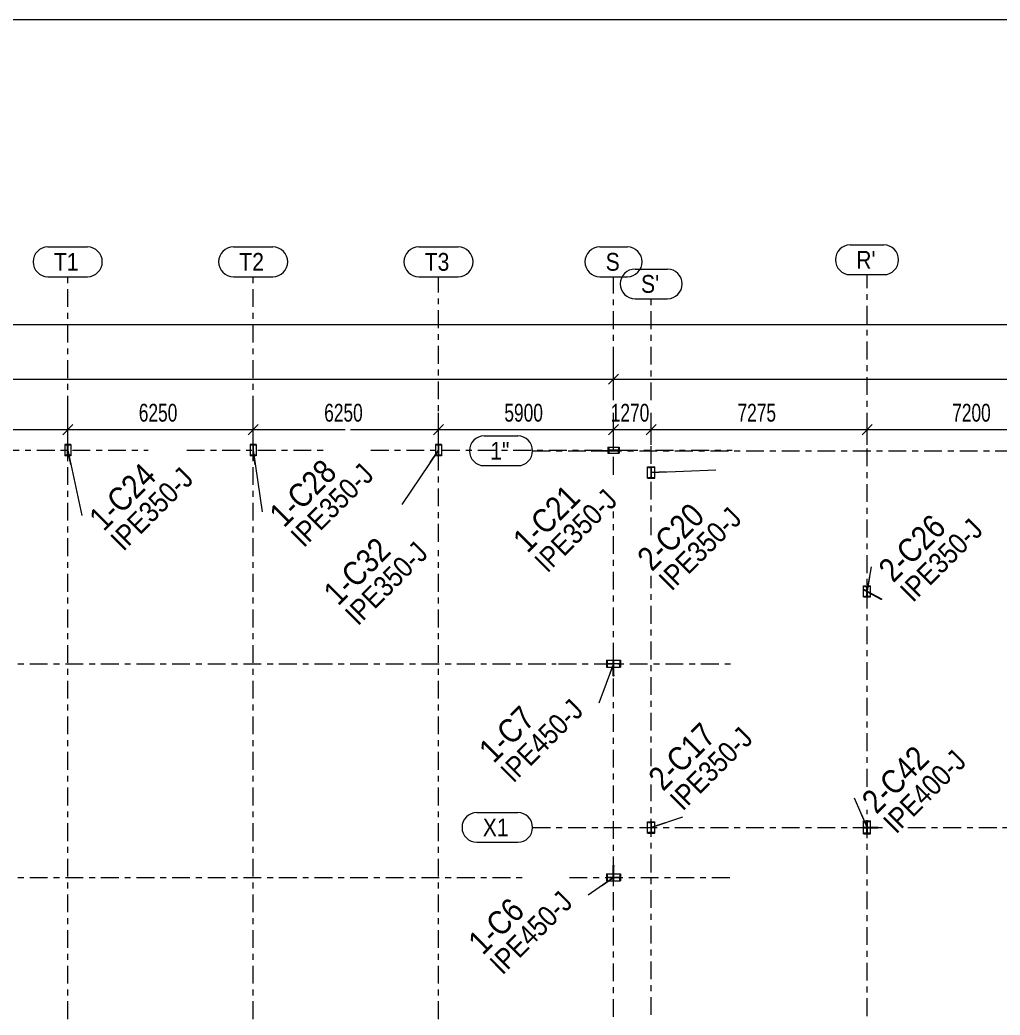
# Model space of a CAD drawing. Header units: millimetres. Extents: x -399 to 773, y -269 to 551.
# Drawn here: x -96.4 to 68.8, y 383.5 to 551.2 of the extents above; entities that cross this region are included whole.
import ezdxf

# ---------------------------------------------------------------- set-up
doc = ezdxf.new("R2010")
doc.units = ezdxf.units.MM
doc.linetypes.add('XKITLINE00', pattern=[0])
doc.linetypes.add('XKITLINE03', pattern=[6, 3, -1, 1, -1])
for name, color, linetype, lineweight in [('Dimensions', 7, 'Continuous', 0), ('DrawingSheet', 5, 'Continuous', 0), ('Part', 2, 'Continuous', 0), ('PartMark', 7, 'Continuous', 0), ('S-grid', 1, 'Continuous', 0)]:
    doc.layers.add(name, color=color, linetype=linetype, lineweight=lineweight)
doc.styles.add('ARIAL', font='ARIAL.TTF')
doc.styles.add('ARIAL_NARROW', font='ARIALN.TTF')

# ---------------------------------------------------------------- blocks, each defined once
blk = doc.blocks.new('*A18')
at = {"layer": 'Part'}
blk.add_hatch(color=3, dxfattribs=at).paths.add_polyline_path([(9.5625, 475.77), (9.5625, 475.825), (10.4375, 475.825), (10.4375, 475.77), (10.0175, 475.77), (10.0175, 474.13), (10.4375, 474.13), (10.4375, 474.075), (9.5625, 474.075), (9.5625, 474.13), (9.9825, 474.13), (9.9825, 475.77)], flags=17)
blk = doc.blocks.new('*A26')
at = {"layer": 'Part'}
blk.add_hatch(color=3, dxfattribs=at).paths.add_polyline_path([(48.17, 415.2), (48.24, 415.19), (48.26, 415.15), (48.24, 415.11), (48.17, 415.1), (48.11, 415.11), (48.09, 415.15), (48.11, 415.19)], flags=17)
blk = doc.blocks.new('*A28')
at = {"layer": 'Part'}
blk.add_hatch(color=3, dxfattribs=at).paths.add_polyline_path([(48.72, 453.68), (48.79, 453.65), (48.84, 453.6), (48.82, 453.56), (48.77, 453.56), (48.7, 453.59), (48.65, 453.64), (48.67, 453.68)], flags=17)
blk = doc.blocks.new('*A30')
at = {"layer": 'Part'}
blk.add_hatch(color=3, dxfattribs=at).paths.add_polyline_path([(45.875, 416.085), (45.875, 416.15), (46.875, 416.15), (46.875, 416.085), (46.395, 416.085), (46.395, 414.215), (46.875, 414.215), (46.875, 414.15), (45.875, 414.15), (45.875, 414.215), (46.355, 414.215), (46.355, 416.085)], flags=17)
blk = doc.blocks.new('*A33')
at = {"layer": 'Part'}
blk.add_hatch(color=3, dxfattribs=at).paths.add_polyline_path([(45.9375, 455.745), (45.9375, 455.8), (46.8125, 455.8), (46.8125, 455.745), (46.3925, 455.745), (46.3925, 454.105), (46.8125, 454.105), (46.8125, 454.05), (45.9375, 454.05), (45.9375, 454.105), (46.3575, 454.105), (46.3575, 455.745)], flags=17)
blk = doc.blocks.new('*A123')
at = {"layer": 'Part'}
blk.add_hatch(color=3, dxfattribs=at).paths.add_polyline_path([(-88.7875, 479.545), (-88.7875, 479.6), (-87.9125, 479.6), (-87.9125, 479.545), (-88.3325, 479.545), (-88.3325, 477.905), (-87.9125, 477.905), (-87.9125, 477.85), (-88.7875, 477.85), (-88.7875, 477.905), (-88.3675, 477.905), (-88.3675, 479.545)], flags=17)
blk = doc.blocks.new('*A124')
at = {"layer": 'Part'}
blk.add_hatch(color=3, dxfattribs=at).paths.add_polyline_path([(4.705, 406.7475), (4.705, 407.225), (4.775, 407.225), (4.775, 406.225), (4.705, 406.225), (4.705, 406.7025), (2.595, 406.7025), (2.595, 406.225), (2.525, 406.225), (2.525, 407.225), (2.595, 407.225), (2.595, 406.7475)], flags=17)
blk = doc.blocks.new('*A125')
at = {"layer": 'Part'}
blk.add_hatch(color=3, dxfattribs=at).paths.add_polyline_path([(4.705, 442.7475), (4.705, 443.225), (4.775, 443.225), (4.775, 442.225), (4.705, 442.225), (4.705, 442.7025), (2.595, 442.7025), (2.595, 442.225), (2.525, 442.225), (2.525, 443.225), (2.595, 443.225), (2.595, 442.7475)], flags=17)
blk = doc.blocks.new('*A126')
at = {"layer": 'Part'}
blk.add_hatch(color=3, dxfattribs=at).paths.add_polyline_path([(-57.5375, 479.545), (-57.5375, 479.6), (-56.6625, 479.6), (-56.6625, 479.545), (-57.0825, 479.545), (-57.0825, 477.905), (-56.6625, 477.905), (-56.6625, 477.85), (-57.5375, 477.85), (-57.5375, 477.905), (-57.1175, 477.905), (-57.1175, 479.545)], flags=17)
blk = doc.blocks.new('*A127')
at = {"layer": 'Part'}
blk.add_hatch(color=3, dxfattribs=at).paths.add_polyline_path([(-26.2875, 479.545), (-26.2875, 479.6), (-25.4125, 479.6), (-25.4125, 479.545), (-25.8325, 479.545), (-25.8325, 477.905), (-25.4125, 477.905), (-25.4125, 477.85), (-26.2875, 477.85), (-26.2875, 477.905), (-25.8675, 477.905), (-25.8675, 479.545)], flags=17)
blk = doc.blocks.new('*A128')
at = {"layer": 'Part'}
blk.add_hatch(color=3, dxfattribs=at).paths.add_polyline_path([(4.47, 478.7425), (4.47, 479.1625), (4.525, 479.1625), (4.525, 478.2875), (4.47, 478.2875), (4.47, 478.7075), (2.83, 478.7075), (2.83, 478.2875), (2.775, 478.2875), (2.775, 479.1625), (2.83, 479.1625), (2.83, 478.7425)], flags=17)
blk = doc.blocks.new('*A129')
at = {"layer": 'Part'}
blk.add_hatch(color=3, dxfattribs=at).paths.add_polyline_path([(3.65, 440.85), (3.69, 440.82), (3.7, 440.76), (3.69, 440.69), (3.65, 440.66), (3.61, 440.69), (3.6, 440.76), (3.61, 440.82)], flags=17)
blk = doc.blocks.new('*A130')
at = {"layer": 'Part'}
blk.add_hatch(color=3, dxfattribs=at).paths.add_polyline_path([(3.65, 408.79), (3.69, 408.76), (3.7, 408.69), (3.69, 408.63), (3.65, 408.6), (3.61, 408.63), (3.6, 408.69), (3.61, 408.76)], flags=17)
blk = doc.blocks.new('*A131')
at = {"layer": 'Part'}
blk.add_hatch(color=3, dxfattribs=at).paths.add_polyline_path([(9.5625, 415.97), (9.5625, 416.025), (10.4375, 416.025), (10.4375, 415.97), (10.0175, 415.97), (10.0175, 414.33), (10.4375, 414.33), (10.4375, 414.275), (9.5625, 414.275), (9.5625, 414.33), (9.9825, 414.33), (9.9825, 415.97)], flags=17)
blk = doc.blocks.new('*A202')
at = {"layer": 'DrawingSheet', "color": 5, "linetype": 'XKITLINE00', "lineweight": 0}
blk.add_line((773.1, 551.2), (-395.9, 551.2), dxfattribs=at)
blk = doc.blocks.new('*A205')
at = {"layer": 'S-grid', "color": 1, "linetype": 'XKITLINE03', "lineweight": 0}
blk.add_line((-10, 478.6), (673.7, 478.6), dxfattribs=at)
at = {"layer": 'S-grid', "color": 3, "style": 'ARIAL', "width": 0.85}
blk.add_text('1"', height=3, dxfattribs=at).set_placement((-17.14, 477.1))
blk = doc.blocks.new('*A206')
at = {"layer": 'S-grid', "color": 1, "linetype": 'XKITLINE03', "lineweight": 0}
for p, q in [((-10, 415.15), (49.34, 415.15)), ((53.23, 415.15), (85.34, 415.15))]:
    blk.add_line(p, q, dxfattribs=at)
at = {"layer": 'S-grid', "color": 3, "style": 'ARIAL', "width": 0.85}
blk.add_text('X1', height=3, dxfattribs=at).set_placement((-18.39, 413.65))
blk = doc.blocks.new('*A228')
at = {"layer": 'S-grid', "color": 1, "linetype": 'XKITLINE03', "lineweight": 0}
for p, q in [((46.38, 422.01), (46.38, 508.28)), ((46.38, 263.36), (46.38, 418.12))]:
    blk.add_line(p, q, dxfattribs=at)
at = {"layer": 'S-grid', "color": 3, "style": 'ARIAL', "width": 0.85}
blk.add_text("R'", height=3, dxfattribs=at).set_placement((44.55, 509.28))
blk = doc.blocks.new('*A229')
at = {"layer": 'S-grid', "color": 1, "linetype": 'XKITLINE03', "lineweight": 0}
for p, q in [((10, 487.12), (10, 504.22)), ((10, 464.38), (10, 482.92)), ((10, 425.47), (10, 457.56)), ((10, 383.58), (10, 422.4))]:
    blk.add_line(p, q, dxfattribs=at)
at = {"layer": 'S-grid', "color": 3, "style": 'ARIAL', "width": 0.85}
blk.add_text("S'", height=3, dxfattribs=at).set_placement((8.28, 505.22))
blk = doc.blocks.new('*A230')
at = {"layer": 'S-grid', "color": 1, "linetype": 'XKITLINE03', "lineweight": 0}
for p, q in [((3.65, 487.12), (3.65, 507.94)), ((3.65, 474.57), (3.65, 482.92)), ((3.65, 377.23), (3.65, 468.35))]:
    blk.add_line(p, q, dxfattribs=at)
at = {"layer": 'S-grid', "color": 3, "style": 'ARIAL', "width": 0.85}
blk.add_text('S', height=3, dxfattribs=at).set_placement((2.32, 508.94))
blk = doc.blocks.new('*A231')
at = {"layer": 'S-grid', "color": 1, "linetype": 'XKITLINE03', "lineweight": 0}
for p, q in [((-25.85, 463.28), (-25.85, 507.94)), ((-25.85, 16.86), (-25.85, 461.88))]:
    blk.add_line(p, q, dxfattribs=at)
at = {"layer": 'S-grid', "color": 3, "style": 'ARIAL', "width": 0.85}
blk.add_text('T3', height=3, dxfattribs=at).set_placement((-28.18, 508.94))
blk = doc.blocks.new('*A232')
at = {"layer": 'S-grid', "color": 1, "linetype": 'XKITLINE03', "lineweight": 0}
blk.add_line((-57.1, 16.86), (-57.1, 507.94), dxfattribs=at)
at = {"layer": 'S-grid', "color": 3, "style": 'ARIAL', "width": 0.85}
blk.add_text('T2', height=3, dxfattribs=at).set_placement((-59.43, 508.94))
blk = doc.blocks.new('*A233')
at = {"layer": 'S-grid', "color": 1, "linetype": 'XKITLINE03', "lineweight": 0}
blk.add_line((-88.35, 16.86), (-88.35, 507.94), dxfattribs=at)
at = {"layer": 'S-grid', "color": 3, "style": 'ARIAL', "width": 0.85}
blk.add_text('T1', height=3, dxfattribs=at).set_placement((-90.68, 508.94))
blk = doc.blocks.new('*A272')
at = {"layer": 'S-grid', "color": 1, "linetype": 'XKITLINE03', "lineweight": 0}
for p, q in [((-99.54, 478.73), (-74.8, 478.73)), ((-68.29, 478.73), (-45.04, 478.73)), ((-37.25, 478.73), (23.65, 478.73))]:
    blk.add_line(p, q, dxfattribs=at)
blk = doc.blocks.new('*A273')
at = {"layer": 'S-grid', "color": 1, "linetype": 'XKITLINE03', "lineweight": 0}
for p, q in [((-112.74, 442.73), (-6.04, 442.73)), ((-5.61, 442.73), (23.65, 442.73))]:
    blk.add_line(p, q, dxfattribs=at)
blk = doc.blocks.new('*A274')
at = {"layer": 'S-grid', "color": 1, "linetype": 'XKITLINE03', "lineweight": 0}
for p, q in [((-112.74, 406.73), (-11.5, 406.73)), ((-3.77, 406.73), (23.65, 406.73))]:
    blk.add_line(p, q, dxfattribs=at)
blk = doc.blocks.new('*A286')
at = {"layer": 'Part', "color": 2, "linetype": 'XKITLINE00', "lineweight": 0}
for p, q in [((9.4, 414.2), (9.4, 416.1)), ((9.4, 416.1), (10.6, 416.1)), ((10.6, 414.2), (10.6, 416.1)), ((9.4, 414.2), (10.6, 414.2))]:
    blk.add_line(p, q, dxfattribs=at)
blk = doc.blocks.new('*A287')
at = {"layer": 'Part', "color": 2, "linetype": 'XKITLINE00', "lineweight": 0}
for p, q in [((-56.6, 479.675), (-57.6, 479.675)), ((-57.6, 479.675), (-57.6, 477.775)), ((-56.6, 479.675), (-56.6, 477.775)), ((-56.6, 477.775), (-57.6, 477.775))]:
    blk.add_line(p, q, dxfattribs=at)
blk = doc.blocks.new('*A288')
at = {"layer": 'Part', "color": 2, "linetype": 'XKITLINE00', "lineweight": 0}
for p, q in [((-25.35, 479.675), (-26.35, 479.675)), ((-26.35, 479.675), (-26.35, 477.775)), ((-25.35, 479.675), (-25.35, 477.775)), ((-25.35, 477.775), (-26.35, 477.775))]:
    blk.add_line(p, q, dxfattribs=at)
blk = doc.blocks.new('*A289')
at = {"layer": 'Part', "color": 2, "linetype": 'XKITLINE00', "lineweight": 0}
for p, q in [((9.5625, 475.77), (9.5625, 475.825)), ((9.5625, 475.825), (10.4375, 475.825)), ((9.5625, 475.77), (9.9825, 475.77)), ((9.9825, 474.13), (9.9825, 475.77)), ((10.4375, 475.77), (10.0175, 475.77)), ((10.0175, 475.77), (10.0175, 474.13)), ((10.4375, 475.825), (10.4375, 475.77)), ((9.5625, 474.075), (9.5625, 474.13)), ((9.5625, 474.13), (9.9825, 474.13)), ((10.4375, 474.075), (9.5625, 474.075)), ((10.0175, 474.13), (10.4375, 474.13)), ((10.4375, 474.13), (10.4375, 474.075))]:
    blk.add_line(p, q, dxfattribs=at)
blk = doc.blocks.new('*A290')
at = {"layer": 'Part', "color": 2, "linetype": 'XKITLINE00', "lineweight": 0}
for p, q in [((2.45, 443.325), (2.45, 442.125)), ((2.45, 443.325), (4.85, 443.325)), ((4.85, 443.325), (4.85, 442.125)), ((2.45, 442.125), (3.6, 442.125)), ((3.7, 442.125), (4.85, 442.125))]:
    blk.add_line(p, q, dxfattribs=at)
blk = doc.blocks.new('*A291')
at = {"layer": 'Part', "color": 2, "linetype": 'XKITLINE00', "lineweight": 0}
for p, q in [((2.7, 479.225), (2.7, 478.225)), ((2.7, 479.225), (4.6, 479.225)), ((2.7, 478.225), (4.6, 478.225)), ((4.6, 479.225), (4.6, 478.225))]:
    blk.add_line(p, q, dxfattribs=at)
blk = doc.blocks.new('*A292')
at = {"layer": 'Part', "color": 2, "linetype": 'XKITLINE00', "lineweight": 0}
for p, q in [((9.4, 474), (9.4, 475.9)), ((9.4, 475.9), (10.6, 475.9)), ((10.6, 474), (10.6, 475.9)), ((9.4, 474), (10.6, 474))]:
    blk.add_line(p, q, dxfattribs=at)
blk = doc.blocks.new('*A305')
at = {"layer": 'Part', "color": 2, "linetype": 'XKITLINE00', "lineweight": 0}
for p, q in [((45.86, 415.19), (45.85, 415.15)), ((45.85, 415.15), (45.86, 415.11)), ((45.88, 415.2), (45.86, 415.19)), ((45.86, 415.11), (45.88, 415.1)), ((45.88, 415.2), (46.35, 415.2)), ((45.88, 415.1), (46.35, 415.1)), ((46.39, 415.2), (48.17, 415.2)), ((46.39, 415.1), (48.17, 415.1)), ((48.09, 415.15), (48.11, 415.19)), ((48.11, 415.11), (48.09, 415.15)), ((48.11, 415.19), (48.17, 415.2)), ((48.17, 415.1), (48.11, 415.11)), ((48.17, 415.2), (48.24, 415.19)), ((48.24, 415.11), (48.17, 415.1)), ((48.24, 415.19), (48.26, 415.15)), ((48.26, 415.15), (48.24, 415.11))]:
    blk.add_line(p, q, dxfattribs=at)
blk = doc.blocks.new('*A307')
at = {"layer": 'Part', "color": 2, "linetype": 'XKITLINE00', "lineweight": 0}
for p, q in [((45.9, 455.2), (45.89, 455.17)), ((45.89, 455.17), (45.89, 455.14)), ((45.89, 455.14), (46.36, 454.88)), ((45.93, 455.22), (45.9, 455.2)), ((45.94, 455.22), (45.93, 455.22)), ((45.94, 455.22), (46.36, 454.99)), ((46.39, 454.97), (48.79, 453.65)), ((46.39, 454.86), (48.7, 453.59)), ((48.65, 453.64), (48.67, 453.68)), ((48.7, 453.59), (48.65, 453.64)), ((48.67, 453.68), (48.72, 453.68)), ((48.77, 453.56), (48.7, 453.59)), ((48.72, 453.68), (48.79, 453.65)), ((48.82, 453.56), (48.77, 453.56)), ((48.79, 453.65), (48.84, 453.6)), ((48.84, 453.6), (48.82, 453.56))]:
    blk.add_line(p, q, dxfattribs=at)
blk = doc.blocks.new('*A309')
at = {"layer": 'Part', "color": 2, "linetype": 'XKITLINE00', "lineweight": 0}
for p, q in [((45.875, 416.085), (45.875, 416.15)), ((45.875, 416.15), (46.875, 416.15)), ((45.875, 416.085), (46.355, 416.085)), ((46.355, 414.215), (46.355, 416.085)), ((46.875, 416.085), (46.395, 416.085)), ((46.395, 416.085), (46.395, 414.215)), ((46.875, 416.15), (46.875, 416.085)), ((45.875, 414.15), (45.875, 414.215)), ((45.875, 414.215), (46.355, 414.215)), ((46.875, 414.15), (45.875, 414.15)), ((46.395, 414.215), (46.875, 414.215)), ((46.875, 414.215), (46.875, 414.15))]:
    blk.add_line(p, q, dxfattribs=at)
blk = doc.blocks.new('*A310')
at = {"layer": 'Part', "color": 2, "linetype": 'XKITLINE00', "lineweight": 0}
for p, q in [((45.775, 414.05), (45.775, 416.25)), ((45.775, 416.25), (46.975, 416.25)), ((46.975, 415.2), (46.975, 416.25)), ((46.975, 414.05), (46.975, 415.1)), ((45.775, 414.05), (46.975, 414.05))]:
    blk.add_line(p, q, dxfattribs=at)
blk = doc.blocks.new('*A315')
at = {"layer": 'Part', "color": 2, "linetype": 'XKITLINE00', "lineweight": 0}
for p, q in [((45.9375, 455.745), (45.9375, 455.8)), ((45.9375, 455.8), (46.8125, 455.8)), ((45.9375, 455.745), (46.3575, 455.745)), ((46.3575, 454.105), (46.3575, 455.745)), ((46.8125, 455.745), (46.3925, 455.745)), ((46.3925, 455.745), (46.3925, 454.105)), ((46.8125, 455.8), (46.8125, 455.745)), ((45.9375, 454.05), (45.9375, 454.105)), ((45.9375, 454.105), (46.3575, 454.105)), ((46.8125, 454.05), (45.9375, 454.05)), ((46.3925, 454.105), (46.8125, 454.105)), ((46.8125, 454.105), (46.8125, 454.05))]:
    blk.add_line(p, q, dxfattribs=at)
blk = doc.blocks.new('*A316')
at = {"layer": 'Part', "color": 2, "linetype": 'XKITLINE00', "lineweight": 0}
for p, q in [((45.77, 453.98), (45.77, 455.88)), ((45.77, 455.88), (46.98, 455.88)), ((46.98, 454.65), (46.98, 455.88)), ((46.98, 453.98), (46.98, 454.54)), ((45.77, 453.98), (46.98, 453.98))]:
    blk.add_line(p, q, dxfattribs=at)
blk = doc.blocks.new('*A486')
at = {"layer": 'Part', "color": 2, "linetype": 'XKITLINE00', "lineweight": 0}
for p, q in [((-88.7875, 479.545), (-88.7875, 479.6)), ((-88.7875, 479.6), (-87.9125, 479.6)), ((-88.3675, 479.545), (-88.7875, 479.545)), ((-88.3675, 477.905), (-88.3675, 479.545)), ((-87.9125, 479.545), (-88.3325, 479.545)), ((-88.3325, 479.545), (-88.3325, 477.905)), ((-87.9125, 479.6), (-87.9125, 479.545)), ((-88.7875, 477.85), (-88.7875, 477.905)), ((-88.7875, 477.905), (-88.3675, 477.905)), ((-88.3325, 477.905), (-87.9125, 477.905)), ((-87.9125, 477.905), (-87.9125, 477.85)), ((-87.9125, 477.85), (-88.7875, 477.85))]:
    blk.add_line(p, q, dxfattribs=at)
blk = doc.blocks.new('*A487')
at = {"layer": 'Part', "color": 2, "linetype": 'XKITLINE00', "lineweight": 0}
for p, q in [((-87.85, 479.675), (-88.85, 479.675)), ((-88.85, 479.675), (-88.85, 477.775)), ((-87.85, 479.675), (-87.85, 477.775)), ((-87.85, 477.775), (-88.85, 477.775))]:
    blk.add_line(p, q, dxfattribs=at)
blk = doc.blocks.new('*A488')
at = {"layer": 'Part', "color": 2, "linetype": 'XKITLINE00', "lineweight": 0}
for p, q in [((2.525, 406.225), (2.525, 407.225)), ((2.525, 407.225), (2.595, 407.225)), ((2.595, 406.225), (2.525, 406.225)), ((2.595, 407.225), (2.595, 406.7475)), ((2.595, 406.7475), (4.705, 406.7475)), ((4.705, 406.7025), (2.595, 406.7025)), ((2.595, 406.7025), (2.595, 406.225)), ((4.775, 407.225), (4.705, 407.225)), ((4.705, 407.225), (4.705, 406.7475)), ((4.705, 406.225), (4.705, 406.7025)), ((4.775, 406.225), (4.705, 406.225)), ((4.775, 407.225), (4.775, 406.225))]:
    blk.add_line(p, q, dxfattribs=at)
blk = doc.blocks.new('*A489')
at = {"layer": 'Part', "color": 2, "linetype": 'XKITLINE00', "lineweight": 0}
for p, q in [((2.525, 442.225), (2.525, 443.225)), ((2.525, 443.225), (2.595, 443.225)), ((2.595, 443.225), (2.595, 442.7475)), ((2.595, 442.7475), (4.705, 442.7475)), ((4.705, 442.7025), (2.595, 442.7025)), ((2.595, 442.7025), (2.595, 442.225)), ((4.775, 443.225), (4.705, 443.225)), ((4.705, 443.225), (4.705, 442.7475)), ((4.705, 442.225), (4.705, 442.7025)), ((4.775, 443.225), (4.775, 442.225)), ((2.595, 442.225), (2.525, 442.225)), ((4.775, 442.225), (4.705, 442.225))]:
    blk.add_line(p, q, dxfattribs=at)
blk = doc.blocks.new('*A490')
at = {"layer": 'Part', "color": 2, "linetype": 'XKITLINE00', "lineweight": 0}
for p, q in [((-57.5375, 479.545), (-57.5375, 479.6)), ((-57.5375, 479.6), (-56.6625, 479.6)), ((-57.1175, 479.545), (-57.5375, 479.545)), ((-57.1175, 477.905), (-57.1175, 479.545)), ((-56.6625, 479.545), (-57.0825, 479.545)), ((-57.0825, 479.545), (-57.0825, 477.905)), ((-56.6625, 479.6), (-56.6625, 479.545)), ((-57.5375, 477.85), (-57.5375, 477.905)), ((-57.5375, 477.905), (-57.1175, 477.905)), ((-57.0825, 477.905), (-56.6625, 477.905)), ((-56.6625, 477.905), (-56.6625, 477.85)), ((-56.6625, 477.85), (-57.5375, 477.85))]:
    blk.add_line(p, q, dxfattribs=at)
blk = doc.blocks.new('*A491')
at = {"layer": 'Part', "color": 2, "linetype": 'XKITLINE00', "lineweight": 0}
for p, q in [((-26.2875, 479.545), (-26.2875, 479.6)), ((-26.2875, 479.6), (-25.4125, 479.6)), ((-25.8675, 479.545), (-26.2875, 479.545)), ((-25.8675, 477.905), (-25.8675, 479.545)), ((-25.4125, 479.545), (-25.8325, 479.545)), ((-25.8325, 479.545), (-25.8325, 477.905)), ((-25.4125, 479.6), (-25.4125, 479.545)), ((-26.2875, 477.85), (-26.2875, 477.905)), ((-26.2875, 477.905), (-25.8675, 477.905)), ((-25.8325, 477.905), (-25.4125, 477.905)), ((-25.4125, 477.905), (-25.4125, 477.85)), ((-25.4125, 477.85), (-26.2875, 477.85))]:
    blk.add_line(p, q, dxfattribs=at)
blk = doc.blocks.new('*A492')
at = {"layer": 'Part', "color": 2, "linetype": 'XKITLINE00', "lineweight": 0}
for p, q in [((2.775, 478.2875), (2.775, 479.1625)), ((2.775, 479.1625), (2.83, 479.1625)), ((2.83, 478.2875), (2.775, 478.2875)), ((2.83, 479.1625), (2.83, 478.7425)), ((2.83, 478.7425), (4.47, 478.7425)), ((4.47, 478.7075), (2.83, 478.7075)), ((2.83, 478.7075), (2.83, 478.2875)), ((4.525, 479.1625), (4.47, 479.1625)), ((4.47, 479.1625), (4.47, 478.7425)), ((4.47, 478.2875), (4.47, 478.7075)), ((4.525, 478.2875), (4.47, 478.2875)), ((4.525, 479.1625), (4.525, 478.2875))]:
    blk.add_line(p, q, dxfattribs=at)
blk = doc.blocks.new('*A493')
at = {"layer": 'Part', "color": 2, "linetype": 'XKITLINE00', "lineweight": 0}
for p, q in [((3.61, 443.25), (3.6, 443.23)), ((3.6, 442.75), (3.6, 443.23)), ((3.6, 440.76), (3.6, 442.7)), ((3.65, 443.26), (3.61, 443.25)), ((3.69, 443.25), (3.65, 443.26)), ((3.7, 443.23), (3.69, 443.25)), ((3.7, 442.75), (3.7, 443.23)), ((3.7, 440.76), (3.7, 442.7)), ((3.6, 440.76), (3.61, 440.82)), ((3.61, 440.69), (3.6, 440.76)), ((3.61, 440.82), (3.65, 440.85)), ((3.65, 440.66), (3.61, 440.69)), ((3.65, 440.85), (3.69, 440.82)), ((3.69, 440.69), (3.65, 440.66)), ((3.69, 440.82), (3.7, 440.76)), ((3.7, 440.76), (3.69, 440.69))]:
    blk.add_line(p, q, dxfattribs=at)
blk = doc.blocks.new('*A494')
at = {"layer": 'Part', "color": 2, "linetype": 'XKITLINE00', "lineweight": 0}
for p, q in [((3.6, 408.69), (3.61, 408.76)), ((3.61, 408.63), (3.6, 408.69)), ((3.6, 406.75), (3.6, 408.69)), ((3.61, 408.76), (3.65, 408.79)), ((3.65, 408.6), (3.61, 408.63)), ((3.65, 408.79), (3.69, 408.76)), ((3.69, 408.63), (3.65, 408.6)), ((3.69, 408.76), (3.7, 408.69)), ((3.7, 408.69), (3.69, 408.63)), ((3.7, 406.75), (3.7, 408.69)), ((3.6, 406.22), (3.6, 406.7)), ((3.6, 406.22), (3.61, 406.2)), ((3.61, 406.2), (3.65, 406.19)), ((3.65, 406.19), (3.69, 406.2)), ((3.69, 406.2), (3.7, 406.22)), ((3.7, 406.22), (3.7, 406.7))]:
    blk.add_line(p, q, dxfattribs=at)
blk = doc.blocks.new('*A495')
at = {"layer": 'Part', "color": 2, "linetype": 'XKITLINE00', "lineweight": 0}
for p, q in [((9.5625, 415.97), (9.5625, 416.025)), ((9.5625, 416.025), (10.4375, 416.025)), ((9.5625, 415.97), (9.9825, 415.97)), ((9.9825, 414.33), (9.9825, 415.97)), ((10.4375, 415.97), (10.0175, 415.97)), ((10.0175, 415.97), (10.0175, 414.33)), ((10.4375, 416.025), (10.4375, 415.97)), ((9.5625, 414.275), (9.5625, 414.33)), ((9.5625, 414.33), (9.9825, 414.33)), ((10.4375, 414.275), (9.5625, 414.275)), ((10.0175, 414.33), (10.4375, 414.33)), ((10.4375, 414.33), (10.4375, 414.275))]:
    blk.add_line(p, q, dxfattribs=at)
blk = doc.blocks.new('*A496')
at = {"layer": 'Part', "color": 2, "linetype": 'XKITLINE00', "lineweight": 0}
for p, q in [((2.45, 407.325), (2.45, 406.125)), ((2.45, 407.325), (3.6, 407.325)), ((2.45, 406.125), (4.85, 406.125)), ((3.7, 407.325), (4.85, 407.325)), ((4.85, 407.325), (4.85, 406.125))]:
    blk.add_line(p, q, dxfattribs=at)
blk = doc.blocks.new('*A505')
at = {"layer": 'S-grid', "color": 1, "linetype": 'XKITLINE00', "lineweight": 0}
for p, q in [((-18.14, 481.1), (-12.5, 481.1)), ((-18.14, 476.1), (-12.5, 476.1))]:
    blk.add_line(p, q, dxfattribs=at)
for centre, start, end in [((-18.14, 478.6), 90, 270), ((-12.5, 478.6), 270, 90)]:
    blk.add_arc(centre, 2.5, start, end, dxfattribs=at)
blk = doc.blocks.new('*A506')
at = {"layer": 'S-grid', "color": 1, "linetype": 'XKITLINE00', "lineweight": 0}
for p, q in [((-19.39, 417.65), (-12.5, 417.65)), ((-19.39, 412.65), (-12.5, 412.65))]:
    blk.add_line(p, q, dxfattribs=at)
for centre, start, end in [((-19.39, 415.15), 90, 270), ((-12.5, 415.15), 270, 90)]:
    blk.add_arc(centre, 2.5, start, end, dxfattribs=at)
blk = doc.blocks.new('*A510')
at = {"layer": 'S-grid', "color": 1, "linetype": 'XKITLINE00', "lineweight": 0}
for p, q in [((43.55, 513.28), (49.2, 513.28)), ((43.55, 508.28), (49.2, 508.28))]:
    blk.add_line(p, q, dxfattribs=at)
for centre, start, end in [((43.55, 510.78), 90, 270), ((49.2, 510.78), 270, 90)]:
    blk.add_arc(centre, 2.5, start, end, dxfattribs=at)
blk = doc.blocks.new('*A511')
at = {"layer": 'S-grid', "color": 1, "linetype": 'XKITLINE00', "lineweight": 0}
for p, q in [((7.28, 509.22), (12.72, 509.22)), ((7.28, 504.22), (12.72, 504.22))]:
    blk.add_line(p, q, dxfattribs=at)
for centre, start, end in [((7.28, 506.72), 90, 270), ((12.72, 506.72), 270, 90)]:
    blk.add_arc(centre, 2.5, start, end, dxfattribs=at)
blk = doc.blocks.new('*A512')
at = {"layer": 'S-grid', "color": 1, "linetype": 'XKITLINE00', "lineweight": 0}
for p, q in [((1.32, 512.94), (5.98, 512.94)), ((1.32, 507.94), (5.98, 507.94))]:
    blk.add_line(p, q, dxfattribs=at)
for centre, start, end in [((1.32, 510.44), 90, 270), ((5.98, 510.44), 270, 90)]:
    blk.add_arc(centre, 2.5, start, end, dxfattribs=at)
blk = doc.blocks.new('*A513')
at = {"layer": 'S-grid', "color": 1, "linetype": 'XKITLINE00', "lineweight": 0}
for p, q in [((-29.18, 512.94), (-22.52, 512.94)), ((-29.18, 507.94), (-22.52, 507.94))]:
    blk.add_line(p, q, dxfattribs=at)
for centre, start, end in [((-29.18, 510.44), 90, 270), ((-22.52, 510.44), 270, 90)]:
    blk.add_arc(centre, 2.5, start, end, dxfattribs=at)
blk = doc.blocks.new('*A514')
at = {"layer": 'S-grid', "color": 1, "linetype": 'XKITLINE00', "lineweight": 0}
for p, q in [((-60.43, 512.94), (-53.77, 512.94)), ((-60.43, 507.94), (-53.77, 507.94))]:
    blk.add_line(p, q, dxfattribs=at)
for centre, start, end in [((-60.43, 510.44), 90, 270), ((-53.77, 510.44), 270, 90)]:
    blk.add_arc(centre, 2.5, start, end, dxfattribs=at)
blk = doc.blocks.new('*A515')
at = {"layer": 'S-grid', "color": 1, "linetype": 'XKITLINE00', "lineweight": 0}
for p, q in [((-91.68, 512.94), (-85.02, 512.94)), ((-91.68, 507.94), (-85.02, 507.94))]:
    blk.add_line(p, q, dxfattribs=at)
for centre, start, end in [((-91.68, 510.44), 90, 270), ((-85.02, 510.44), 270, 90)]:
    blk.add_arc(centre, 2.5, start, end, dxfattribs=at)
blk = doc.blocks.new('*A639')
at = {"layer": 'Dimensions', "color": 7, "linetype": 'XKITLINE00', "lineweight": 0}
blk.add_line((-292.85, 499.86), (653.7, 499.86), dxfattribs=at)
blk = doc.blocks.new('*A641')
at = {"layer": 'Dimensions', "color": 7, "linetype": 'XKITLINE00', "lineweight": 0}
for p, q in [((3.65, 487.12), (3.65, 493.52)), ((4.5, 491.52), (2.8, 489.83)), ((-242.85, 490.67), (3.65, 490.67)), ((3.65, 479.73), (3.65, 482.92))]:
    blk.add_line(p, q, dxfattribs=at)
at = {"layer": 'Dimensions', "color": 3}
blk.add_point((3.65, 490.67), dxfattribs=at)
blk = doc.blocks.new('*A642')
at = {"layer": 'Dimensions', "color": 7, "linetype": 'XKITLINE00', "lineweight": 0}
for p, q in [((3.65, 487.12), (3.65, 493.52)), ((4.5, 491.52), (2.8, 489.83)), ((3.65, 490.67), (653.7, 490.67)), ((3.65, 479.73), (3.65, 482.92))]:
    blk.add_line(p, q, dxfattribs=at)
at = {"layer": 'Dimensions', "color": 3}
blk.add_point((3.65, 490.67), dxfattribs=at)
blk = doc.blocks.new('*A648')
at = {"layer": 'Dimensions', "color": 7, "linetype": 'XKITLINE00', "lineweight": 0}
for p, q in [((-119.6, 479.73), (-119.6, 485.02)), ((-88.35, 479.73), (-88.35, 485.02)), ((-118.75, 483.02), (-120.45, 481.32)), ((-87.5, 483.02), (-89.2, 481.32)), ((-119.6, 482.17), (-88.35, 482.17))]:
    blk.add_line(p, q, dxfattribs=at)
at = {"layer": 'Dimensions', "color": 3}
for p in [(-119.6, 482.17), (-88.35, 482.17)]:
    blk.add_point(p, dxfattribs=at)
at = {"layer": 'Dimensions', "color": 3, "style": 'ARIAL_NARROW', "width": 0.85}
blk.add_text('6250', height=3, dxfattribs=at).set_placement((-107.62, 483.52))
blk = doc.blocks.new('*A649')
at = {"layer": 'Dimensions', "color": 7, "linetype": 'XKITLINE00', "lineweight": 0}
for p, q in [((-88.35, 479.73), (-88.35, 485.02)), ((-57.1, 479.73), (-57.1, 485.02)), ((-87.5, 483.02), (-89.2, 481.32)), ((-56.25, 483.02), (-57.95, 481.32)), ((-88.35, 482.17), (-57.1, 482.17))]:
    blk.add_line(p, q, dxfattribs=at)
at = {"layer": 'Dimensions', "color": 3}
for p in [(-88.35, 482.17), (-57.1, 482.17)]:
    blk.add_point(p, dxfattribs=at)
at = {"layer": 'Dimensions', "color": 3, "style": 'ARIAL_NARROW', "width": 0.85}
blk.add_text('6250', height=3, dxfattribs=at).set_placement((-76.37, 483.52))
blk = doc.blocks.new('*A650')
at = {"layer": 'Dimensions', "color": 7, "linetype": 'XKITLINE00', "lineweight": 0}
for p, q in [((-57.1, 479.73), (-57.1, 485.02)), ((-25.85, 479.73), (-25.85, 485.02)), ((-56.25, 483.02), (-57.95, 481.32)), ((-25, 483.02), (-26.7, 481.32)), ((-57.1, 482.17), (-41.59, 482.17)), ((-40.7, 482.17), (-25.85, 482.17))]:
    blk.add_line(p, q, dxfattribs=at)
at = {"layer": 'Dimensions', "color": 3}
for p in [(-57.1, 482.17), (-25.85, 482.17)]:
    blk.add_point(p, dxfattribs=at)
at = {"layer": 'Dimensions', "color": 3, "style": 'ARIAL_NARROW', "width": 0.85}
blk.add_text('6250', height=3, dxfattribs=at).set_placement((-45.12, 483.52))
blk = doc.blocks.new('*A651')
at = {"layer": 'Dimensions', "color": 7, "linetype": 'XKITLINE00', "lineweight": 0}
for p, q in [((-25.85, 479.73), (-25.85, 485.02)), ((-25, 483.02), (-26.7, 481.32)), ((4.4, 482.92), (2.8, 481.32)), ((3.65, 479.6), (3.65, 482.92)), ((-25.85, 482.17), (3.65, 482.17))]:
    blk.add_line(p, q, dxfattribs=at)
at = {"layer": 'Dimensions', "color": 3}
for p in [(-25.85, 482.17), (3.65, 482.17)]:
    blk.add_point(p, dxfattribs=at)
at = {"layer": 'Dimensions', "color": 3, "style": 'ARIAL_NARROW', "width": 0.85}
blk.add_text('5900', height=3, dxfattribs=at).set_placement((-14.75, 483.52))
blk = doc.blocks.new('*A652')
at = {"layer": 'Dimensions', "color": 7, "linetype": 'XKITLINE00', "lineweight": 0}
for p, q in [((3.65, 479.6), (3.65, 485.02)), ((10, 479.6), (10, 485.02)), ((4.5, 483.02), (2.8, 481.32)), ((10.85, 483.02), (9.15, 481.32)), ((3.65, 482.17), (10, 482.17))]:
    blk.add_line(p, q, dxfattribs=at)
at = {"layer": 'Dimensions', "color": 3}
for p in [(3.65, 482.17), (10, 482.17)]:
    blk.add_point(p, dxfattribs=at)
at = {"layer": 'Dimensions', "color": 3, "style": 'ARIAL_NARROW', "width": 0.85}
blk.add_text('1270', height=3, dxfattribs=at).set_placement((3.18, 483.52))
blk = doc.blocks.new('*A653')
at = {"layer": 'Dimensions', "color": 7, "linetype": 'XKITLINE00', "lineweight": 0}
for p, q in [((46.38, 479.6), (46.38, 485.02)), ((10.75, 482.92), (9.15, 481.32)), ((10, 479.6), (10, 482.92)), ((47.22, 483.02), (45.53, 481.32)), ((10, 482.17), (46.38, 482.17))]:
    blk.add_line(p, q, dxfattribs=at)
at = {"layer": 'Dimensions', "color": 3}
for p in [(10, 482.17), (46.38, 482.17)]:
    blk.add_point(p, dxfattribs=at)
at = {"layer": 'Dimensions', "color": 3, "style": 'ARIAL_NARROW', "width": 0.85}
blk.add_text('7275', height=3, dxfattribs=at).set_placement((24.54, 483.52))
blk = doc.blocks.new('*A654')
at = {"layer": 'Dimensions', "color": 7, "linetype": 'XKITLINE00', "lineweight": 0}
for p, q in [((46.38, 479.6), (46.38, 485.02)), ((82.38, 479.6), (82.38, 485.02)), ((47.22, 483.02), (45.53, 481.32)), ((83.22, 483.02), (81.53, 481.32)), ((46.38, 482.17), (82.38, 482.17))]:
    blk.add_line(p, q, dxfattribs=at)
at = {"layer": 'Dimensions', "color": 3}
for p in [(46.38, 482.17), (82.38, 482.17)]:
    blk.add_point(p, dxfattribs=at)
at = {"layer": 'Dimensions', "color": 3, "style": 'ARIAL_NARROW', "width": 0.85}
blk.add_text('7200', height=3, dxfattribs=at).set_placement((60.73, 483.52))
blk = doc.blocks.new('*A758')
at = {"layer": 'PartMark', "color": 7, "linetype": 'XKITLINE00', "lineweight": 0}
for p, q in [((3.65, 406.73), (-0.64, 403.73)), ((1.6, 405.29), (3.65, 406.73))]:
    blk.add_line(p, q, dxfattribs=at)
at = {"layer": 'PartMark', "color": 7, "style": 'ARIAL', "width": 0.85}
blk.add_text('IPE450-J', height=3.5, rotation=45.0001, dxfattribs=at).set_placement((-15.06, 390.16))
at = {"layer": 'PartMark', "color": 3, "style": 'ARIAL', "width": 0.85}
blk.add_text('1-C6', height=4, rotation=45.0001, dxfattribs=at).set_placement((-18.38, 393.48))
blk = doc.blocks.new('*A759')
at = {"layer": 'PartMark', "color": 7, "linetype": 'XKITLINE00', "lineweight": 0}
for p, q in [((-88.35, 478.73), (-85.97, 467.7)), ((-87.82, 476.28), (-88.35, 478.73))]:
    blk.add_line(p, q, dxfattribs=at)
at = {"layer": 'PartMark', "color": 3, "style": 'ARIAL', "width": 0.85}
blk.add_text('1-C24', height=4, rotation=45.0001, dxfattribs=at).set_placement((-82.29, 464.87))
at = {"layer": 'PartMark', "color": 7, "style": 'ARIAL', "width": 0.85}
blk.add_text('IPE350-J', height=3.5, rotation=45.0001, dxfattribs=at).set_placement((-78.97, 461.54))
blk = doc.blocks.new('*A760')
at = {"layer": 'PartMark', "color": 7, "linetype": 'XKITLINE00', "lineweight": 0}
for p, q in [((10, 415.15), (15.32, 416.94)), ((12.37, 415.95), (10, 415.15))]:
    blk.add_line(p, q, dxfattribs=at)
at = {"layer": 'PartMark', "color": 3, "style": 'ARIAL', "width": 0.85}
blk.add_text('2-C17', height=4, rotation=45.0001, dxfattribs=at).set_placement((12, 421.11))
at = {"layer": 'PartMark', "color": 7, "style": 'ARIAL', "width": 0.85}
blk.add_text('IPE350-J', height=3.5, rotation=45.0001, dxfattribs=at).set_placement((15.32, 417.79))
blk = doc.blocks.new('*A761')
at = {"layer": 'PartMark', "color": 7, "linetype": 'XKITLINE00', "lineweight": 0}
for p, q in [((3.65, 478.73), (-0.1, 478.46)), ((1.16, 478.55), (3.65, 478.73))]:
    blk.add_line(p, q, dxfattribs=at)
at = {"layer": 'PartMark', "color": 3, "style": 'ARIAL', "width": 0.85}
blk.add_text('1-C21', height=4, rotation=45.0001, dxfattribs=at).set_placement((-10.84, 461.21))
at = {"layer": 'PartMark', "color": 7, "style": 'ARIAL', "width": 0.85}
blk.add_text('IPE350-J', height=3.5, rotation=45.0001, dxfattribs=at).set_placement((-7.52, 457.88))
blk = doc.blocks.new('*A762')
at = {"layer": 'PartMark', "color": 7, "linetype": 'XKITLINE00', "lineweight": 0}
for p, q in [((-25.85, 478.73), (-32.01, 469.58)), ((-27.25, 476.65), (-25.85, 478.73))]:
    blk.add_line(p, q, dxfattribs=at)
at = {"layer": 'PartMark', "color": 3, "style": 'ARIAL', "width": 0.85}
blk.add_text('1-C32', height=4, rotation=45.0001, dxfattribs=at).set_placement((-42.76, 452.33))
at = {"layer": 'PartMark', "color": 7, "style": 'ARIAL', "width": 0.85}
blk.add_text('IPE350-J', height=3.5, rotation=45.0001, dxfattribs=at).set_placement((-39.44, 449))
blk = doc.blocks.new('*A763')
at = {"layer": 'PartMark', "color": 7, "linetype": 'XKITLINE00', "lineweight": 0}
for p, q in [((-57.1, 478.73), (-55.57, 468.33)), ((-56.74, 476.25), (-57.1, 478.73))]:
    blk.add_line(p, q, dxfattribs=at)
at = {"layer": 'PartMark', "color": 3, "style": 'ARIAL', "width": 0.85}
blk.add_text('1-C28', height=4, rotation=45.0001, dxfattribs=at).set_placement((-51.89, 465.51))
at = {"layer": 'PartMark', "color": 7, "style": 'ARIAL', "width": 0.85}
blk.add_text('IPE350-J', height=3.5, rotation=45.0001, dxfattribs=at).set_placement((-48.57, 462.18))
blk = doc.blocks.new('*A764')
at = {"layer": 'PartMark', "color": 7, "linetype": 'XKITLINE00', "lineweight": 0}
for p, q in [((3.65, 442.73), (1.17, 436.08)), ((2.78, 440.38), (3.65, 442.73))]:
    blk.add_line(p, q, dxfattribs=at)
at = {"layer": 'PartMark', "color": 7, "style": 'ARIAL', "width": 0.85}
blk.add_text('IPE450-J', height=3.5, rotation=45.0001, dxfattribs=at).set_placement((-13.25, 422.5))
at = {"layer": 'PartMark', "color": 3, "style": 'ARIAL', "width": 0.85}
blk.add_text('1-C7', height=4, rotation=45.0001, dxfattribs=at).set_placement((-16.57, 425.82))
blk = doc.blocks.new('*A765')
at = {"layer": 'PartMark', "color": 7, "linetype": 'XKITLINE00', "lineweight": 0}
for p, q in [((10, 474.95), (20.87, 475.4)), ((12.5, 475.05), (10, 474.95))]:
    blk.add_line(p, q, dxfattribs=at)
at = {"layer": 'PartMark', "color": 3, "style": 'ARIAL', "width": 0.85}
blk.add_text('2-C20', height=4, rotation=45.0001, dxfattribs=at).set_placement((10.12, 458.14))
at = {"layer": 'PartMark', "color": 7, "style": 'ARIAL', "width": 0.85}
blk.add_text('IPE350-J', height=3.5, rotation=45.0001, dxfattribs=at).set_placement((13.45, 454.82))
blk = doc.blocks.new('*A773')
at = {"layer": 'PartMark', "color": 7, "linetype": 'XKITLINE00', "lineweight": 0}
for p, q in [((46.38, 415.15), (44.29, 420.06)), ((45.4, 417.45), (46.38, 415.15))]:
    blk.add_line(p, q, dxfattribs=at)
at = {"layer": 'PartMark', "color": 3, "style": 'ARIAL', "width": 0.85}
blk.add_text('2-C42', height=4, rotation=45.0001, dxfattribs=at).set_placement((47.97, 417.24))
at = {"layer": 'PartMark', "color": 7, "style": 'ARIAL', "width": 0.85}
blk.add_text('IPE400-J', height=3.5, rotation=45.0001, dxfattribs=at).set_placement((51.29, 413.91))
blk = doc.blocks.new('*A775')
at = {"layer": 'PartMark', "color": 7, "linetype": 'XKITLINE00', "lineweight": 0}
for p, q in [((46.38, 454.93), (47.11, 459.07)), ((46.81, 457.39), (46.38, 454.93))]:
    blk.add_line(p, q, dxfattribs=at)
at = {"layer": 'PartMark', "color": 3, "style": 'ARIAL', "width": 0.85}
blk.add_text('2-C26', height=4, rotation=45.0001, dxfattribs=at).set_placement((50.79, 456.24))
at = {"layer": 'PartMark', "color": 7, "style": 'ARIAL', "width": 0.85}
blk.add_text('IPE350-J', height=3.5, rotation=45.0001, dxfattribs=at).set_placement((54.11, 452.92))

msp = doc.modelspace()

# ---------------------------------------------------------------- block references
at = {"lineweight": 0}
for name in ['*A202', '*A510', '*A515', '*A233', '*A514', '*A232', '*A513', '*A231', '*A512', '*A230', '*A228', '*A511', '*A229', '*A639', '*A641', '*A642', '*A648', '*A649', '*A650', '*A651', '*A652', '*A653', '*A654', '*A272', '*A487', '*A123', '*A486', '*A287', '*A126', '*A490', '*A288', '*A127', '*A491', '*A505', '*A205', '*A291', '*A128', '*A492', '*A292', '*A18', '*A289', '*A316', '*A307', '*A33', '*A315', '*A28', '*A273', '*A290', '*A125', '*A489', '*A493', '*A129', '*A506', '*A206', '*A286', '*A131', '*A495', '*A310', '*A30', '*A309', '*A305', '*A26', '*A274', '*A130', '*A494', '*A496', '*A124', '*A488']:
    msp.add_blockref(name, (0, 0), dxfattribs=at)
at = {"layer": 'PartMark', "lineweight": 0}
for name in ['*A759', '*A763', '*A762', '*A761', '*A765', '*A775', '*A764', '*A760', '*A773', '*A758']:
    msp.add_blockref(name, (0, 0), dxfattribs=at)

doc.saveas('drawing.dxf')
